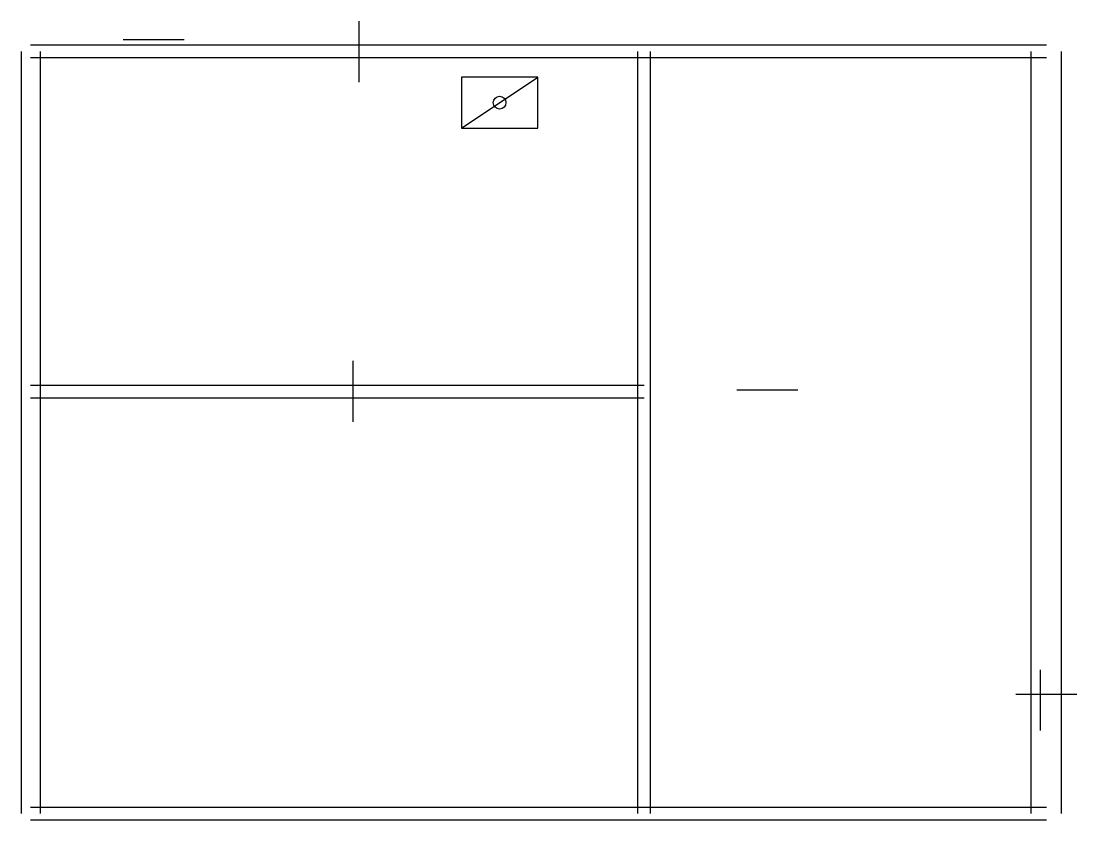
# Model space of a CAD drawing. Header units: millimetres. Extents: x -75 to 8240, y -50 to 6240.
import ezdxf

# ---------------------------------------------------------------- set-up
doc = ezdxf.new("R2010")
doc.units = ezdxf.units.MM
for name, color, linetype in [('FURN', 3, 'Continuous'), ('OPENING', 4, 'Continuous'), ('WALL', 7, 'Continuous')]:
    doc.layers.add(name, color=color, linetype=linetype)

# ---------------------------------------------------------------- blocks, each defined once
blk = doc.blocks.new('NOISE_INNER_59')
at = {"layer": 'FURN'}
blk.add_line((2424.8, 4505.1), (3024.8, 4905.1), dxfattribs=at)
blk.add_lwpolyline([(2424.8, 4505.1), (3024.8, 4505.1), (3024.8, 4905.1), (2424.8, 4905.1), (2424.8, 4505.1)], close=True, dxfattribs=at)
at = {"layer": 'OPENING'}
for p, q in [((-240, 5202.4), (240, 5202.4)), ((5073, 2440), (4593, 2440)), ((6985.2, -240), (6985.2, 240))]:
    blk.add_line(p, q, dxfattribs=at)
blk = doc.blocks.new('NOISE_OUTER_59')
at = {"layer": 'FURN'}
blk.add_circle((2724.8, 4705.1), 50, dxfattribs=at)
blk.add_blockref('NOISE_INNER_59', (0, 0))

msp = doc.modelspace()

# ---------------------------------------------------------------- linework, layer by layer
at = {"layer": 'OPENING'}
for p, q in [((2585.1, 6240), (2585.1, 5760)), ((2540.3, 3084), (2540.3, 3564)), ((8240, 938.3), (7760, 938.3))]:
    msp.add_line(p, q, dxfattribs=at)
at = {"layer": 'WALL'}
for p, q in [((-75, 6000), (-75, 0)), ((75, 6000), (75, 0)), ((7880, 0), (7880, 6000)), ((8120, 0), (8120, 6000)), ((0, 50), (8000, 50)), ((0, -50), (8000, -50))]:
    msp.add_line(p, q, dxfattribs=at)
for points in [[(8000, 6050), (0, 6050)], [(4783, 0), (4783, 6000)], [(4883, 0), (4883, 6000)], [(8000, 5950), (0, 5950)], [(0, 3374), (4833, 3374)], [(0, 3274), (4833, 3274)]]:
    msp.add_lwpolyline(points, dxfattribs=at)

# ---------------------------------------------------------------- block references
msp.add_blockref('NOISE_OUTER_59', (969, 892.8))

doc.saveas('drawing.dxf')
